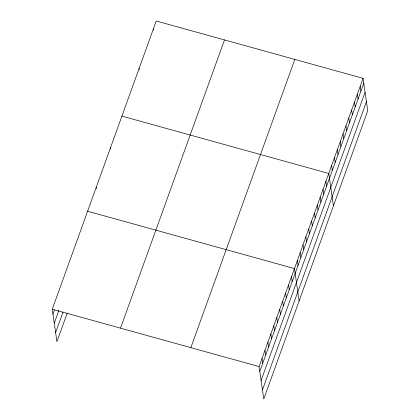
<?xml version="1.0" encoding="UTF-8"?>
<svg xmlns="http://www.w3.org/2000/svg" width="420" height="420" viewBox="0 0 420 420"><rect width="100%" height="100%" fill="white"/><g stroke="black" fill="none" stroke-linecap="round" stroke-linejoin="round"><path stroke-width="0.63" d="M67.237 313.079L56.926 341.665L52.253 309.236L156.235 21L363.074 78.335L367.747 110.764L263.765 399L259.093 366.571L363.074 78.335M52.952 314.066L54.422 309.981M54.264 323.174L58.895 310.338M55.613 332.556L62.979 312.139M120.514 328.156L224.49 39.921M190.838 347.65L294.814 59.414M259.791 371.401L363.767 83.165M261.103 380.51L365.08 92.274M262.453 389.891L366.434 101.656M121.921 116.12L328.76 173.455L333.433 205.884M87.607 211.234L294.446 268.574L299.119 300.998M52.253 309.236L259.093 366.571M360.213 86.263L360.911 91.093M357.352 94.19L358.05 99.02M354.496 102.118L355.189 106.948M351.635 110.04L352.333 114.875M348.773 117.968L349.471 122.798M345.917 125.895L346.61 130.725M343.056 133.823L343.754 138.653M340.195 141.75L340.893 146.58M337.339 149.678L338.032 154.508M334.478 157.6L335.176 162.43M331.616 165.527L332.315 170.357M325.899 181.382L326.597 186.212M323.038 189.31L323.736 194.14M320.182 197.232L320.875 202.062M317.32 205.16L318.019 209.99M314.465 213.087L315.157 217.917M311.603 221.015L312.296 225.845M308.742 228.942L309.44 233.772M305.886 236.864L306.579 241.7M303.025 244.792L303.718 249.622M300.163 252.719L300.862 257.549M297.308 260.647L298 265.477M291.501 276.738L292.194 281.568M288.556 284.907L289.249 289.737M285.605 293.071L286.304 297.901M282.66 301.24L283.358 306.07M279.715 309.404L280.413 314.239M276.769 317.572L277.468 322.403M273.824 325.742L274.517 330.572M270.879 333.905L271.572 338.735M267.928 342.074L268.627 346.904M264.983 350.238L265.682 355.068M262.038 358.407L262.736 363.237M153.374 28.928L153.547 30.135M139.078 68.56L139.251 69.767M110.481 147.824L110.66 149.032M96.185 187.457L96.359 188.664"/></g></svg>
